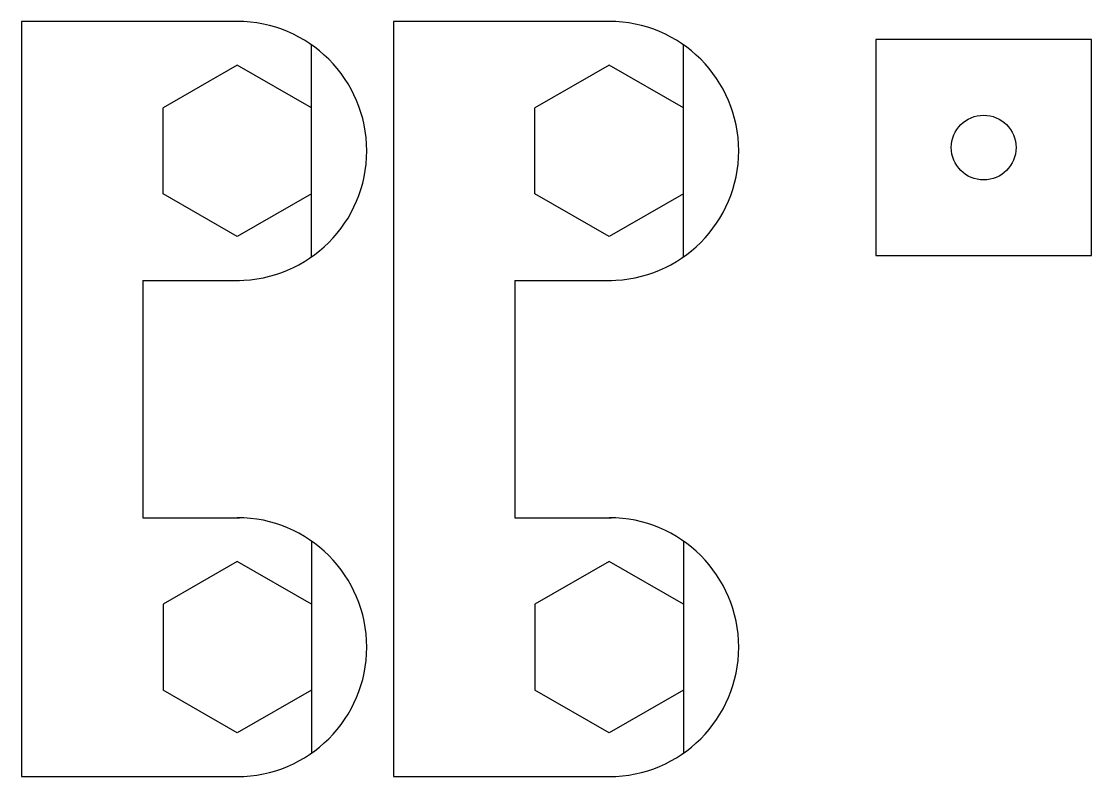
# Model space of a CAD drawing. Header units: millimetres. Extents: x 2205.9 to 2255.5, y 1585.2 to 1620.2.
import ezdxf

# ---------------------------------------------------------------- set-up
doc = ezdxf.new("R2010")
doc.units = ezdxf.units.MM
doc.layers.add('2mm层板', color=1, linetype='Continuous')

msp = doc.modelspace()

# ---------------------------------------------------------------- linework, layer by layer
at = {"layer": '2mm层板'}
for p, q in [((2215.897, 1620.156), (2205.897, 1620.156)), ((2205.897, 1620.156), (2205.897, 1585.156)), ((2233.131, 1620.156), (2223.131, 1620.156)), ((2223.131, 1620.156), (2223.131, 1585.156)), ((2219.337, 1609.241), (2219.337, 1619.072)), ((2236.571, 1609.241), (2236.571, 1619.072)), ((2245.48, 1619.31), (2245.48, 1609.31)), ((2255.48, 1619.31), (2245.48, 1619.31)), ((2255.48, 1609.31), (2255.48, 1619.31)), ((2215.897, 1618.129), (2212.457, 1616.143)), ((2219.337, 1616.143), (2215.897, 1618.129)), ((2233.131, 1618.129), (2229.691, 1616.143)), ((2236.571, 1616.143), (2233.131, 1618.129)), ((2212.457, 1612.17), (2212.457, 1616.143)), ((2229.691, 1612.17), (2229.691, 1616.143)), ((2215.897, 1610.184), (2212.457, 1612.17)), ((2219.337, 1612.17), (2215.897, 1610.184)), ((2233.131, 1610.184), (2229.691, 1612.17)), ((2236.571, 1612.17), (2233.131, 1610.184)), ((2245.48, 1609.31), (2255.48, 1609.31)), ((2211.527, 1608.156), (2211.527, 1597.156)), ((2211.527, 1608.156), (2216.009, 1608.156)), ((2228.762, 1608.156), (2228.762, 1597.156)), ((2228.762, 1608.156), (2233.243, 1608.156)), ((2211.527, 1597.156), (2216.009, 1597.156)), ((2228.762, 1597.156), (2233.243, 1597.156)), ((2219.337, 1596.072), (2219.337, 1586.241)), ((2236.571, 1596.072), (2236.571, 1586.241)), ((2215.897, 1595.129), (2212.457, 1593.143)), ((2219.337, 1593.143), (2215.897, 1595.129)), ((2233.131, 1595.129), (2229.691, 1593.143)), ((2236.571, 1593.143), (2233.131, 1595.129)), ((2212.457, 1593.143), (2212.457, 1589.17)), ((2229.691, 1593.143), (2229.691, 1589.17)), ((2215.897, 1587.184), (2212.457, 1589.17)), ((2219.337, 1589.17), (2215.897, 1587.184)), ((2233.131, 1587.184), (2229.691, 1589.17)), ((2236.571, 1589.17), (2233.131, 1587.184)), ((2205.897, 1585.156), (2215.897, 1585.156)), ((2223.131, 1585.156), (2233.131, 1585.156))]:
    msp.add_line(p, q, dxfattribs=at)
msp.add_circle((2250.48, 1614.31), 1.5, dxfattribs=at)
for centre in [(2215.897, 1614.156), (2233.131, 1614.156), (2215.897, 1591.156), (2233.131, 1591.156)]:
    msp.add_arc(centre, 6, 270, 90, dxfattribs=at)

doc.saveas('drawing.dxf')
